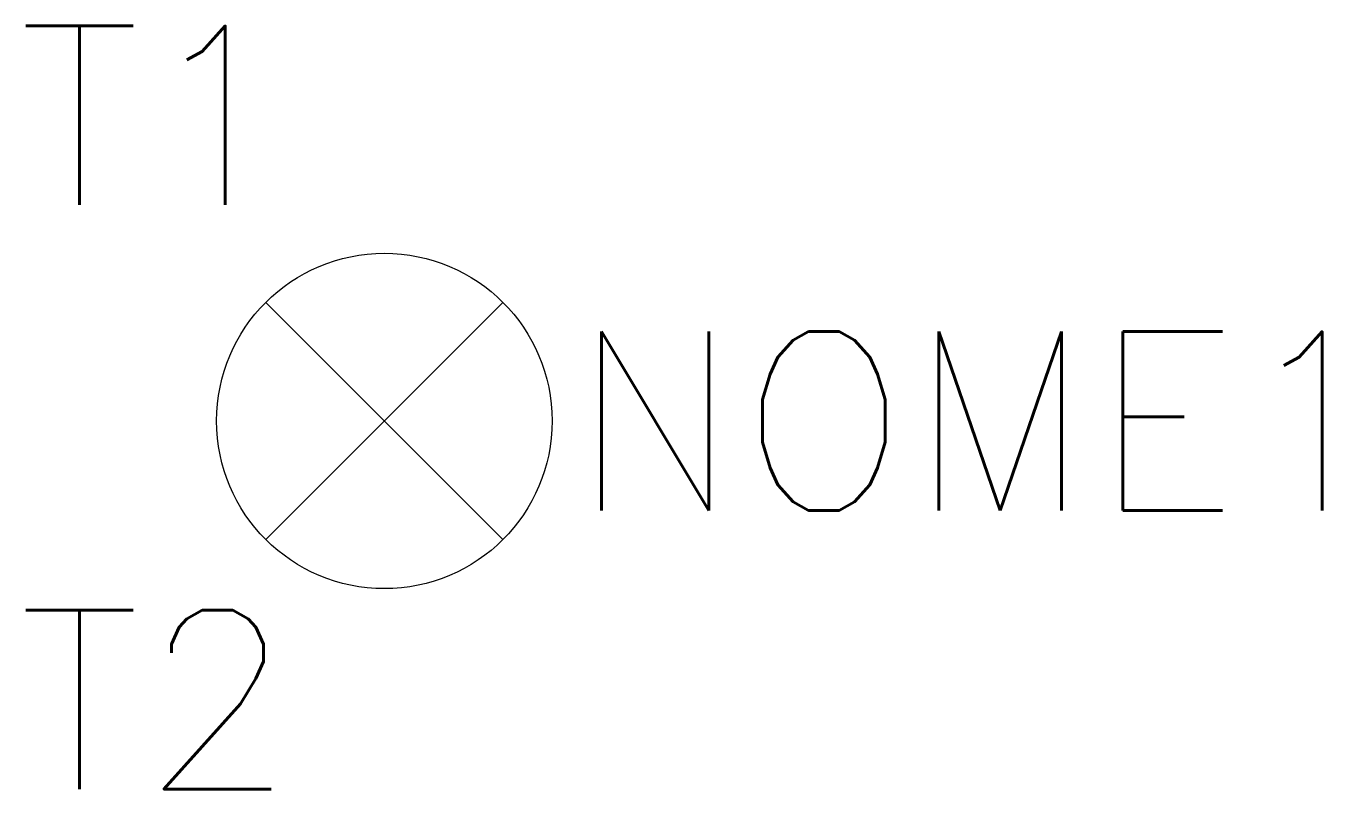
# Model space of a CAD drawing. Header units: millimetres. Extents: x -4 to 10.5, y -4.1 to 4.4.
import ezdxf
from ezdxf.enums import TextEntityAlignment as Align

# ---------------------------------------------------------------- set-up
doc = ezdxf.new("R2010")
doc.units = ezdxf.units.MM
doc.header["$LTSCALE"] = 5
doc.styles.add('ROMANS', font='romans.shx')

msp = doc.modelspace()

# ---------------------------------------------------------------- linework, layer by layer
for p, q in [((-1.326, 1.326), (1.326, -1.326)), ((-1.326, -1.326), (1.326, 1.326))]:
    msp.add_line(p, q)
at = {"linetype": 'Continuous'}
msp.add_circle((0, 0), 1.875, dxfattribs=at)

# ---------------------------------------------------------------- texts
at = {"style": 'ROMANS', "flags": 4}
for tag, p in [('T1', (-1.007, 3.418)), ('T2', (-1.007, -3.117))]:
    msp.add_attdef(tag, text='', height=2, dxfattribs=at).set_placement(p, align=Align.MIDDLE_RIGHT)
msp.add_attdef('NOME1', text='', height=2, dxfattribs=at).set_placement((2.083, 0), align=Align.MIDDLE_LEFT)

doc.saveas('drawing.dxf')
